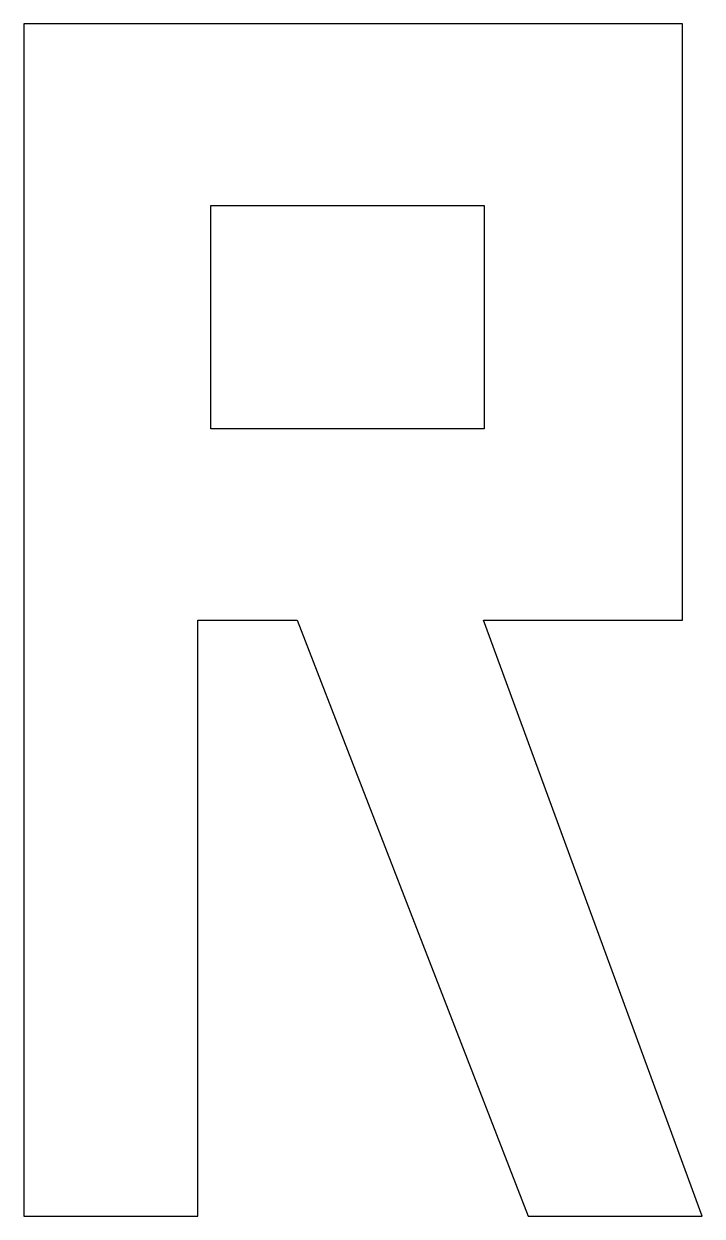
# Model space of a CAD drawing. Header units: inches. Extents: x 0 to 13.6, y 0 to 24.
import ezdxf

# ---------------------------------------------------------------- set-up
doc = ezdxf.new("R2010")
doc.units = ezdxf.units.IN
doc.header["$MEASUREMENT"] = 0

msp = doc.modelspace()

# ---------------------------------------------------------------- linework, layer by layer
for points in [[(0, 0), (3.5, 0), (3.5, 12), (5.5, 12), (6.675, 8.967), (10.147, 0), (13.647, 0), (9.25, 12), (13.25, 12), (13.25, 24), (0, 24)], [(3.5, 12), (5.5, 12), (6.675, 8.967), (10.147, 0), (13.647, 0), (9.25, 12), (13.25, 12), (13.25, 24), (0, 24), (0, 0), (3.5, 0)], [(3.5, 12), (5.5, 12), (6.675, 8.967), (10.147, 0), (13.647, 0), (9.25, 12), (13.25, 12), (13.25, 24), (0, 24), (0, 0), (3.5, 0)], [(3.76, 20.346), (9.26, 20.346), (9.26, 15.846), (3.76, 15.846)]]:
    msp.add_lwpolyline(points, close=True)
for points in [[(13.25, 12), (13.25, 24), (0, 24), (0, 0), (3.5, 0), (3.5, 12)], [(5.5, 12), (6.675, 8.967), (10.147, 0), (13.647, 0), (9.25, 12)]]:
    msp.add_lwpolyline(points)

doc.saveas('drawing.dxf')
